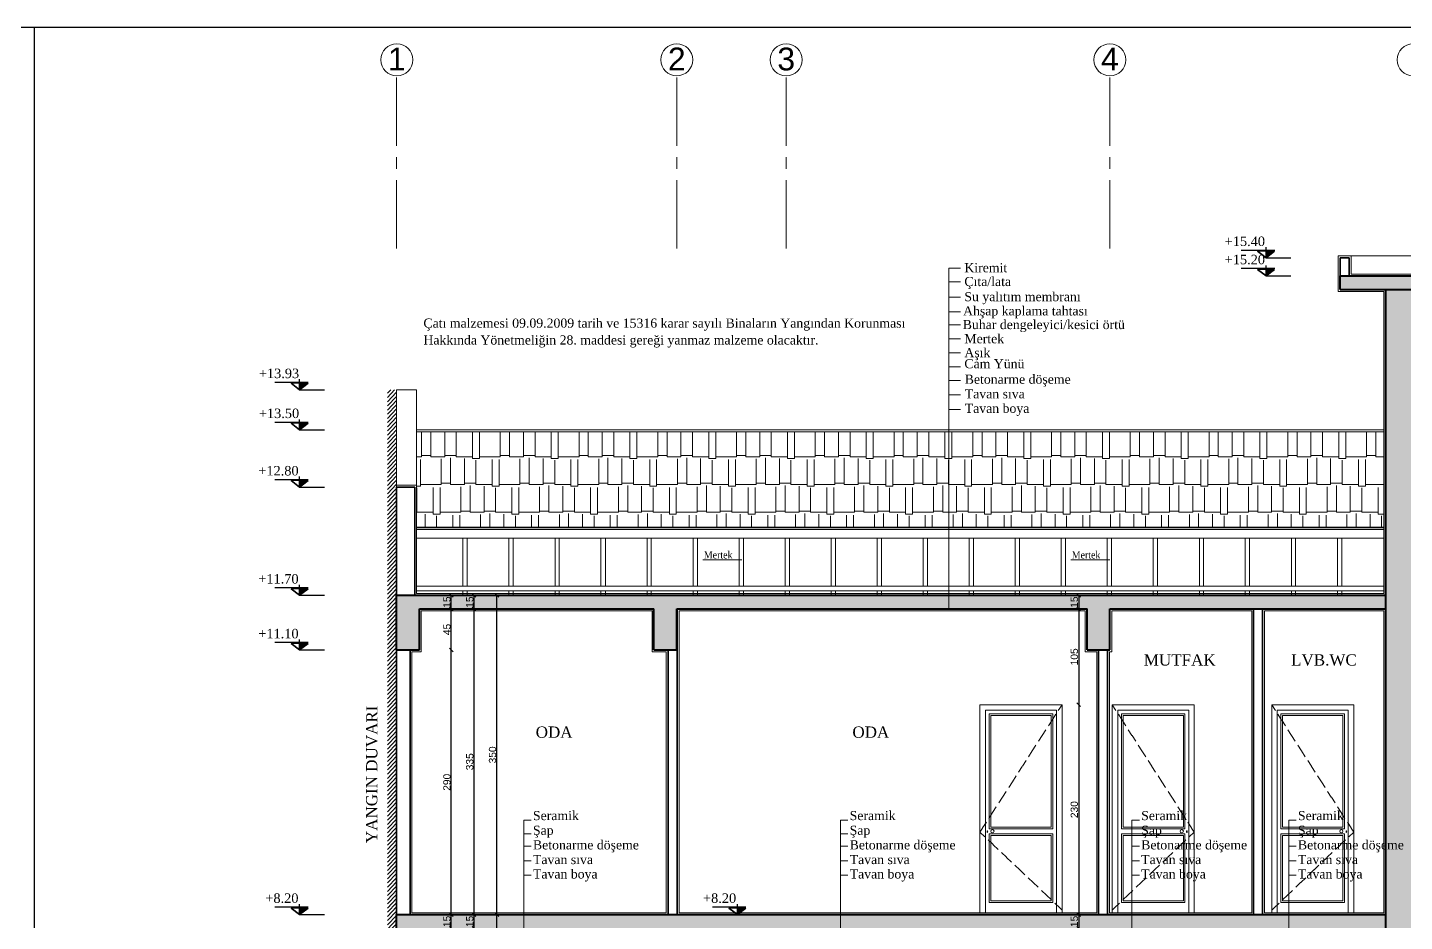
# Model space of a CAD drawing. Header units: centimetres. Extents: x 14449 to 53524, y -19051 to -10746.
# Drawn here: x 40061 to 41571, y -11726 to -10746 of the extents above; entities that cross this region are included whole.
import ezdxf

# ---------------------------------------------------------------- set-up
doc = ezdxf.new("R2010")
doc.units = ezdxf.units.CM
doc.linetypes.add('CENTER2', pattern=[112.5, 75, -12.5, 12.5, -12.5])
doc.linetypes.add('IZDUSUM1', pattern=[20, 7.5, -5, 7.5, 0])
doc.layers.add('KOT', color=1, linetype='Continuous')
for name, color, linetype, lineweight in [('malzeme cizgisi', 242, 'Continuous', 20), ('P-AKS', 255, 'Continuous', 5), ('P-ÖLÇÜ İÇ', 243, 'Continuous', 0), ('rtm-duv tugla', 22, 'Continuous', 35), ('rtm-izdusum-üst ince', 8, 'IZDUSUM1', 5), ('rtm-kesit katmanı-04', 33, 'Continuous', 25), ('rtm-kesit katmanı-05', 153, 'Continuous', 20), ('rtm-kesit katmanı-06', 136, 'Continuous', 15), ('rtm-mhl-yazı-malzeme', 7, 'Continuous', 13), ('rtm-sembol kot yazı', 7, 'Continuous', 20), ('rtm-sembol malzeme cizgisi', 242, 'Continuous', 20), ('rtm-sıva', 252, 'Continuous', 15), ('rtm-tarama-betonarme', 51, 'Continuous', 13), ('rtm-tas_betonarme', 50, 'Continuous', 40)]:
    doc.layers.add(name, color=color, linetype=linetype, lineweight=lineweight)
doc.styles.add('arial_1_18', font='arial.ttf', dxfattribs={"height": 0.2})
doc.styles.get("Standard").update_dxf_attribs({"font": 'arial.ttf'})
doc.styles.add('times new roman_1_18', font='times.ttf', dxfattribs={"height": 0.2})
doc.styles.add('VAZ-OLCU', font='times.ttf', dxfattribs={"height": 60})
doc.styles.add('ölçü', font='times.ttf', dxfattribs={"height": 10})
doc.dimstyles.new('İÇ ÖLÇÜ', dxfattribs={"dimtxt": 8, "dimasz": 4, "dimexe": 1.25, "dimexo": 0.625, "dimtad": 1, "dimdec": 0, "dimtxsty": 'Standard', "dimblk": 'OBLIQUE', "dimcen": 2.5, "dimse1": 1, "dimse2": 1, "dimclrd": 256, "dimclrt": 256, "dimadec": 0, "dimazin": 0, "dimtfac": 1, "dimtdec": 0, "dimtmove": 1, "dimatfit": 3, "dimldrblk": 'OBLIQUE', "dimfxl": 1, "dimarcsym": 0})

# ---------------------------------------------------------------- blocks, each defined once
blk = doc.blocks.new('kotson')
at = {"layer": 'KOT'}
blk.add_hatch(color=256, dxfattribs=at).paths.add_polyline_path([(0.3, 13.6), (18, 0), (18, 13.6)])
for p, q in [((70, 16), (0, 16)), ((18, 0), (0.3, 13.6)), ((0.3, 13.6), (35.6, 13.6)), ((18, 0), (18, 21.9)), ((35.6, 13.6), (18, 0)), ((18, 0), (35.6, 13.6)), ((18, 0), (18, 13.6)), ((18, 0), (-33.7, 0))]:
    blk.add_line(p, q, dxfattribs=at)
blk = doc.blocks.new('_Oblique')
at = {"color": 0, "linetype": 'ByBlock', "lineweight": -2}
blk.add_line((-0.5, -0.5), (0.5, 0.5), dxfattribs=at)
blk = doc.blocks.new('*D4150')
at = {"layer": 'Defpoints', "color": 0, "lineweight": 30, "transparency": 16777216}
for p in [(40525.3, -11718.5), (40525.3, -11718.5), (40525.3, -11733.5)]:
    blk.add_point(p, dxfattribs=at)
at = {"layer": 'P-ÖLÇÜ İÇ', "lineweight": -2, "transparency": 16777216}
blk.add_line((40525.3, -11733.5), (40525.3, -11718.5), dxfattribs=at)
at = {"layer": 'P-ÖLÇÜ İÇ', "lineweight": -2, "transparency": 16777216, "xscale": 4, "yscale": 4, "zscale": 4}
for p, rotation in [((40525.3, -11718.5), 90), ((40525.3, -11733.5), 270)]:
    blk.add_blockref('_Oblique', p, dxfattribs=dict(at, rotation=rotation))
at = {"layer": 'P-ÖLÇÜ İÇ', "transparency": 16777216, "insert": (40520.6, -11726), "char_height": 8, "attachment_point": 5, "rotation": 90}
blk.add_mtext('15', dxfattribs=at)
blk = doc.blocks.new('*D4151')
at = {"layer": 'Defpoints', "color": 0, "lineweight": 30, "transparency": 16777216}
for p in [(40525.3, -11428.5), (40525.3, -11428.5), (40525.3, -11718.5)]:
    blk.add_point(p, dxfattribs=at)
at = {"layer": 'P-ÖLÇÜ İÇ', "lineweight": -2, "transparency": 16777216}
blk.add_line((40525.3, -11718.5), (40525.3, -11428.5), dxfattribs=at)
at = {"layer": 'P-ÖLÇÜ İÇ', "lineweight": -2, "transparency": 16777216, "xscale": 4, "yscale": 4, "zscale": 4}
for p, rotation in [((40525.3, -11428.5), 90), ((40525.3, -11718.5), 270)]:
    blk.add_blockref('_Oblique', p, dxfattribs=dict(at, rotation=rotation))
at = {"layer": 'P-ÖLÇÜ İÇ', "transparency": 16777216, "insert": (40520.6, -11573.5), "char_height": 8, "attachment_point": 5, "rotation": 90}
blk.add_mtext('290', dxfattribs=at)
blk = doc.blocks.new('*D4152')
at = {"layer": 'Defpoints', "color": 0, "lineweight": 30, "transparency": 16777216}
for p in [(40525.3, -11383.5), (40525.3, -11383.5), (40525.3, -11428.5)]:
    blk.add_point(p, dxfattribs=at)
at = {"layer": 'P-ÖLÇÜ İÇ', "lineweight": -2, "transparency": 16777216}
blk.add_line((40525.3, -11428.5), (40525.3, -11383.5), dxfattribs=at)
at = {"layer": 'P-ÖLÇÜ İÇ', "lineweight": -2, "transparency": 16777216, "xscale": 4, "yscale": 4, "zscale": 4}
for p, rotation in [((40525.3, -11383.5), 90), ((40525.3, -11428.5), 270)]:
    blk.add_blockref('_Oblique', p, dxfattribs=dict(at, rotation=rotation))
at = {"layer": 'P-ÖLÇÜ İÇ', "transparency": 16777216, "insert": (40520.6, -11406), "char_height": 8, "attachment_point": 5, "rotation": 90}
blk.add_mtext('45', dxfattribs=at)
blk = doc.blocks.new('*D4153')
at = {"layer": 'Defpoints', "color": 0, "lineweight": 30, "transparency": 16777216}
for p in [(40525.3, -11368.5), (40525.3, -11368.5), (40525.3, -11383.5)]:
    blk.add_point(p, dxfattribs=at)
at = {"layer": 'P-ÖLÇÜ İÇ', "lineweight": -2, "transparency": 16777216}
blk.add_line((40525.3, -11383.5), (40525.3, -11368.5), dxfattribs=at)
at = {"layer": 'P-ÖLÇÜ İÇ', "lineweight": -2, "transparency": 16777216, "xscale": 4, "yscale": 4, "zscale": 4}
for p, rotation in [((40525.3, -11368.5), 90), ((40525.3, -11383.5), 270)]:
    blk.add_blockref('_Oblique', p, dxfattribs=dict(at, rotation=rotation))
at = {"layer": 'P-ÖLÇÜ İÇ', "transparency": 16777216, "insert": (40520.6, -11376), "char_height": 8, "attachment_point": 5, "rotation": 90}
blk.add_mtext('15', dxfattribs=at)
blk = doc.blocks.new('*D4159')
at = {"layer": 'Defpoints', "color": 0, "lineweight": 30, "transparency": 16777216}
for p in [(40550.3, -11718.5), (40550.3, -11718.5), (40550.3, -11733.5)]:
    blk.add_point(p, dxfattribs=at)
at = {"layer": 'P-ÖLÇÜ İÇ', "lineweight": -2, "transparency": 16777216}
blk.add_line((40550.3, -11733.5), (40550.3, -11718.5), dxfattribs=at)
at = {"layer": 'P-ÖLÇÜ İÇ', "lineweight": -2, "transparency": 16777216, "xscale": 4, "yscale": 4, "zscale": 4}
for p, rotation in [((40550.3, -11718.5), 90), ((40550.3, -11733.5), 270)]:
    blk.add_blockref('_Oblique', p, dxfattribs=dict(at, rotation=rotation))
at = {"layer": 'P-ÖLÇÜ İÇ', "transparency": 16777216, "insert": (40545.6, -11726), "char_height": 8, "attachment_point": 5, "rotation": 90}
blk.add_mtext('15', dxfattribs=at)
blk = doc.blocks.new('*D4160')
at = {"layer": 'Defpoints', "color": 0, "lineweight": 30, "transparency": 16777216}
for p in [(40550.3, -11383.5), (40550.3, -11383.5), (40550.3, -11718.5)]:
    blk.add_point(p, dxfattribs=at)
at = {"layer": 'P-ÖLÇÜ İÇ', "lineweight": -2, "transparency": 16777216}
blk.add_line((40550.3, -11718.5), (40550.3, -11383.5), dxfattribs=at)
at = {"layer": 'P-ÖLÇÜ İÇ', "lineweight": -2, "transparency": 16777216, "xscale": 4, "yscale": 4, "zscale": 4}
for p, rotation in [((40550.3, -11383.5), 90), ((40550.3, -11718.5), 270)]:
    blk.add_blockref('_Oblique', p, dxfattribs=dict(at, rotation=rotation))
at = {"layer": 'P-ÖLÇÜ İÇ', "transparency": 16777216, "insert": (40545.6, -11551), "char_height": 8, "attachment_point": 5, "rotation": 90}
blk.add_mtext('335', dxfattribs=at)
blk = doc.blocks.new('*D4161')
at = {"layer": 'Defpoints', "color": 0, "lineweight": 30, "transparency": 16777216}
for p in [(40550.3, -11368.5), (40553, -11368.5), (40550.3, -11383.5)]:
    blk.add_point(p, dxfattribs=at)
at = {"layer": 'P-ÖLÇÜ İÇ', "lineweight": -2, "transparency": 16777216}
blk.add_line((40550.3, -11383.5), (40550.3, -11368.5), dxfattribs=at)
at = {"layer": 'P-ÖLÇÜ İÇ', "lineweight": -2, "transparency": 16777216, "xscale": 4, "yscale": 4, "zscale": 4}
for p, rotation in [((40550.3, -11368.5), 90), ((40550.3, -11383.5), 270)]:
    blk.add_blockref('_Oblique', p, dxfattribs=dict(at, rotation=rotation))
at = {"layer": 'P-ÖLÇÜ İÇ', "transparency": 16777216, "insert": (40545.6, -11376), "char_height": 8, "attachment_point": 5, "rotation": 90}
blk.add_mtext('15', dxfattribs=at)
blk = doc.blocks.new('*D4137')
at = {"layer": 'Defpoints', "color": 0, "lineweight": 30, "transparency": 16777216}
for p in [(40575.3, -11718.5), (40575.3, -11718.5), (40577.6, -12068.5)]:
    blk.add_point(p, dxfattribs=at)
at = {"layer": 'P-ÖLÇÜ İÇ', "lineweight": -2, "transparency": 16777216}
blk.add_line((40575.3, -12068.5), (40575.3, -11718.5), dxfattribs=at)
at = {"layer": 'P-ÖLÇÜ İÇ', "lineweight": -2, "transparency": 16777216, "xscale": 4, "yscale": 4, "zscale": 4}
for p, rotation in [((40575.3, -11718.5), 90), ((40575.3, -12068.5), 270)]:
    blk.add_blockref('_Oblique', p, dxfattribs=dict(at, rotation=rotation))
at = {"layer": 'P-ÖLÇÜ İÇ', "transparency": 16777216, "insert": (40570.6, -11893.5), "char_height": 8, "attachment_point": 5, "rotation": 90}
blk.add_mtext('350', dxfattribs=at)
blk = doc.blocks.new('*D4138')
at = {"layer": 'Defpoints', "color": 0, "lineweight": 30, "transparency": 16777216}
for p in [(40575.3, -11368.5), (40575.3, -11368.5), (40575.3, -11718.5)]:
    blk.add_point(p, dxfattribs=at)
at = {"layer": 'P-ÖLÇÜ İÇ', "lineweight": -2, "transparency": 16777216}
blk.add_line((40575.3, -11718.5), (40575.3, -11368.5), dxfattribs=at)
at = {"layer": 'P-ÖLÇÜ İÇ', "lineweight": -2, "transparency": 16777216, "xscale": 4, "yscale": 4, "zscale": 4}
for p, rotation in [((40575.3, -11368.5), 90), ((40575.3, -11718.5), 270)]:
    blk.add_blockref('_Oblique', p, dxfattribs=dict(at, rotation=rotation))
at = {"layer": 'P-ÖLÇÜ İÇ', "transparency": 16777216, "insert": (40570.6, -11543.5), "char_height": 8, "attachment_point": 5, "rotation": 90}
blk.add_mtext('350', dxfattribs=at)
blk = doc.blocks.new('*D4167')
at = {"layer": 'Defpoints', "color": 0, "lineweight": 30, "transparency": 16777216}
for p in [(41213.4, -11368.5), (41213.4, -11383.5), (41213.4, -11383.5)]:
    blk.add_point(p, dxfattribs=at)
at = {"layer": 'P-ÖLÇÜ İÇ', "lineweight": -2, "transparency": 16777216}
blk.add_line((41213.4, -11368.5), (41213.4, -11383.5), dxfattribs=at)
at = {"layer": 'P-ÖLÇÜ İÇ', "lineweight": -2, "transparency": 16777216, "xscale": 4, "yscale": 4, "zscale": 4}
for p, rotation in [((41213.4, -11368.5), 90), ((41213.4, -11383.5), 270)]:
    blk.add_blockref('_Oblique', p, dxfattribs=dict(at, rotation=rotation))
at = {"layer": 'P-ÖLÇÜ İÇ', "transparency": 16777216, "insert": (41208.6, -11376), "char_height": 8, "attachment_point": 5, "rotation": 90}
blk.add_mtext('15', dxfattribs=at)
blk = doc.blocks.new('*D4168')
at = {"layer": 'Defpoints', "color": 0, "lineweight": 30, "transparency": 16777216}
for p in [(41213.4, -11383.5), (41213.4, -11488.5), (41213.8, -11488.5)]:
    blk.add_point(p, dxfattribs=at)
at = {"layer": 'P-ÖLÇÜ İÇ', "lineweight": -2, "transparency": 16777216}
blk.add_line((41213.4, -11383.5), (41213.4, -11488.5), dxfattribs=at)
at = {"layer": 'P-ÖLÇÜ İÇ', "lineweight": -2, "transparency": 16777216, "xscale": 4, "yscale": 4, "zscale": 4}
for p, rotation in [((41213.4, -11383.5), 90), ((41213.4, -11488.5), 270)]:
    blk.add_blockref('_Oblique', p, dxfattribs=dict(at, rotation=rotation))
at = {"layer": 'P-ÖLÇÜ İÇ', "transparency": 16777216, "insert": (41208.6, -11436), "char_height": 8, "attachment_point": 5, "rotation": 90}
blk.add_mtext('105', dxfattribs=at)
blk = doc.blocks.new('*D4169')
at = {"layer": 'Defpoints', "color": 0, "lineweight": 30, "transparency": 16777216}
for p in [(41213.8, -11488.5), (41213.4, -11718.5), (41213.4, -11718.5)]:
    blk.add_point(p, dxfattribs=at)
at = {"layer": 'P-ÖLÇÜ İÇ', "lineweight": -2, "transparency": 16777216}
blk.add_line((41213.4, -11488.5), (41213.4, -11718.5), dxfattribs=at)
at = {"layer": 'P-ÖLÇÜ İÇ', "lineweight": -2, "transparency": 16777216, "xscale": 4, "yscale": 4, "zscale": 4}
for p, rotation in [((41213.4, -11488.5), 90), ((41213.4, -11718.5), 270)]:
    blk.add_blockref('_Oblique', p, dxfattribs=dict(at, rotation=rotation))
at = {"layer": 'P-ÖLÇÜ İÇ', "transparency": 16777216, "insert": (41208.6, -11603.5), "char_height": 8, "attachment_point": 5, "rotation": 90}
blk.add_mtext('230', dxfattribs=at)
blk = doc.blocks.new('*D4170')
at = {"layer": 'Defpoints', "color": 0, "lineweight": 30, "transparency": 16777216}
for p in [(41213.4, -11718.5), (41213.4, -11733.5), (41213.4, -11733.5)]:
    blk.add_point(p, dxfattribs=at)
at = {"layer": 'P-ÖLÇÜ İÇ', "lineweight": -2, "transparency": 16777216}
blk.add_line((41213.4, -11718.5), (41213.4, -11733.5), dxfattribs=at)
at = {"layer": 'P-ÖLÇÜ İÇ', "lineweight": -2, "transparency": 16777216, "xscale": 4, "yscale": 4, "zscale": 4}
for p, rotation in [((41213.4, -11718.5), 90), ((41213.4, -11733.5), 270)]:
    blk.add_blockref('_Oblique', p, dxfattribs=dict(at, rotation=rotation))
at = {"layer": 'P-ÖLÇÜ İÇ', "transparency": 16777216, "insert": (41208.6, -11726), "char_height": 8, "attachment_point": 5, "rotation": 90}
blk.add_mtext('15', dxfattribs=at)

msp = doc.modelspace()

# ---------------------------------------------------------------- hatches: boundary and pattern name
at = {"layer": 'rtm-kesit katmanı-05'}
h = msp.add_hatch(dxfattribs=at)
h.set_pattern_fill('AR-RSHKE', color=256, scale=0.1, style=0)
h.paths.add_polyline_path([(41548.1, -11189.2), (40487.2, -11189.2), (40487.2, -11248), (40487.2, -11293.9), (41548.1, -11293.9)])
at = {"layer": 'rtm-sıva'}
h = msp.add_hatch(dxfattribs=at)
h.set_pattern_fill('ANSI31', color=256, angle=1.2051)
h.set_pattern_definition([(46.20512, (9409.5476, -3091.6842), (-2.2917851, 2.1973498), [])])
h.paths.add_polyline_path([(40465.2, -11143.4), (40455.2, -11143.2), (40455.2, -12536.9), (40465.2, -12536.7)])
at = {"layer": 'rtm-tarama-betonarme'}
h = msp.add_hatch(dxfattribs=at)
h.set_pattern_fill('ANSI33', color=256, scale=1.5, style=0)
h.set_pattern_definition([(45, (14431.95, -4629.66), (-6.735192, 6.735192), []), (45, (14438.685, -4629.66), (-6.735192, 6.735192), [4.7625, -2.38125])])
h.paths.add_polyline_path([(42519.1, -11018.5), (41500.1, -11018.5), (41500.1, -11033.5), (42519.1, -11033.5)])
h = msp.add_hatch(dxfattribs=at)
h.set_pattern_fill('ANSI33', color=256, scale=1.5, style=0)
h.set_pattern_definition([(45, (14196.95, -4629.66), (-6.735192, 6.735192), []), (45, (14203.685, -4629.66), (-6.735192, 6.735192), [4.7625, -2.38125])])
h.paths.add_polyline_path([(41580.1, -11033.5), (41550.1, -11033.5), (41550.1, -12518.5), (41580.1, -12518.5)])
h = msp.add_hatch(dxfattribs=at)
h.set_pattern_fill('ANSI33', color=256, scale=1.5, style=0)
h.set_pattern_definition([(45, (14431.95, -3883.346), (-6.735192, 6.735192), []), (45, (14438.685, -3883.346), (-6.735192, 6.735192), [4.7625, -2.38125])])
h.paths.add_polyline_path([(41550.1, -11368.5), (40465.2, -11368.5), (40465.2, -11428.5), (40490.3, -11428.5), (40490.3, -11383.5), (40747.6, -11383.5), (40747.6, -11428.5), (40772.6, -11428.5), (40772.6, -11383.5), (41222.6, -11383.5), (41222.6, -11428.5), (41247.6, -11428.5), (41247.6, -11383.5), (41550.1, -11383.5)])
h = msp.add_hatch(dxfattribs=at)
h.set_pattern_fill('ANSI33', color=256, scale=1.5, style=0)
h.set_pattern_definition([(45, (14431.95, -4233.346), (-6.735192, 6.735192), []), (45, (14438.685, -4233.346), (-6.735192, 6.735192), [4.7625, -2.38125])])
h.paths.add_polyline_path([(41550.1, -11718.5), (40465.2, -11718.5), (40465.2, -11778.5), (40490.3, -11778.5), (40490.3, -11733.5), (40747.6, -11733.5), (40747.6, -11778.5), (40772.6, -11778.5), (40772.6, -11733.5), (41222.6, -11733.5), (41222.6, -11778.5), (41247.6, -11778.5), (41247.6, -11733.5), (41550.1, -11733.5)])

# ---------------------------------------------------------------- linework, layer by layer
at = {"color": 2, "lineweight": 25}
msp.add_line((40067.8, -10746.2), (40067.8, -12946.2), dxfattribs=at)
msp.add_lwpolyline([(53524.4, -10746.2), (16573.4, -10746.2)], dxfattribs=at)
at = {"layer": 'malzeme cizgisi'}
for p, q in [((41070.8, -11010), (41083.6, -11010)), ((41070.8, -11383.5), (41070.8, -11010)), ((41070.8, -11025), (41083.6, -11025)), ((41070.8, -11041.6), (41083.6, -11041.6)), ((41070.8, -11057.7), (41083.6, -11057.7)), ((41070.8, -11072.1), (41083.6, -11072.1)), ((41070.8, -11087.6), (41083.6, -11087.6)), ((41070.8, -11102.9), (41083.6, -11102.9)), ((41070.8, -11118.2), (41083.6, -11118.2)), ((41070.8, -11133.2), (41083.6, -11133.2)), ((41070.8, -11149), (41083.6, -11149)), ((41070.8, -11164.8), (41083.6, -11164.8)), ((40612.9, -11615), (40604.8, -11615)), ((40604.8, -11615), (40604.8, -11738.5)), ((40960.2, -11615), (40952.1, -11615)), ((40952.1, -11615), (40952.1, -11738.5)), ((41279.9, -11615), (41271.7, -11615)), ((41271.7, -11615), (41271.7, -11738.5)), ((41451.8, -11615), (41443.7, -11615)), ((41443.7, -11615), (41443.7, -11738.5)), ((40612.9, -11630), (40604.8, -11630)), ((40960.2, -11630), (40952.1, -11630)), ((41279.9, -11630), (41271.7, -11630)), ((41451.8, -11630), (41443.7, -11630)), ((40604.8, -11643.7), (40612.9, -11643.7)), ((40952.1, -11643.7), (40960.2, -11643.7)), ((41271.7, -11643.7), (41279.9, -11643.7)), ((41443.7, -11643.7), (41451.8, -11643.7)), ((40604.8, -11659.5), (40612.9, -11659.5)), ((40952.1, -11659.5), (40960.2, -11659.5)), ((41271.7, -11659.5), (41279.9, -11659.5)), ((41443.7, -11659.5), (41451.8, -11659.5)), ((40604.8, -11675.3), (40612.9, -11675.3)), ((40952.1, -11675.3), (40960.2, -11675.3)), ((41271.7, -11675.3), (41279.9, -11675.3)), ((41443.7, -11675.3), (41451.8, -11675.3))]:
    msp.add_line(p, q, dxfattribs=at)
at = {"layer": 'P-AKS', "linetype": 'CENTER2'}
msp.add_line((40465.2, -10988.5), (40465.2, -10799.1), dxfattribs=at)
for points in [[(40772.6, -10988.5), (40772.6, -10799.1)], [(40892.6, -10988.5), (40892.6, -10799.1)], [(41247.6, -10988.5), (41247.6, -10799.1)]]:
    msp.add_lwpolyline(points, dxfattribs=at)
at = {"layer": 'P-AKS', "linetype": 'Continuous'}
for centre in [(40465.6, -10781.6), (40772.6, -10781.6), (40892.6, -10781.6), (41247.6, -10781.6), (41580.1, -10781.6)]:
    msp.add_circle(centre, 17.5, dxfattribs=at)
at = {"layer": 'rtm-duv tugla'}
for p, q in [((41500.1, -11018.5), (41500.1, -10998.5)), ((41500.1, -10998.5), (41510.1, -10998.5)), ((41510.1, -10998.5), (41510.1, -11018.5)), ((40465.2, -11368.5), (40465.2, -11250)), ((40465.2, -11250), (40485.2, -11250)), ((40485.2, -11250), (40485.2, -11368.5)), ((40773.1, -11383.5), (40773.1, -11718.5)), ((41405.1, -11383.5), (41405.1, -11718.5)), ((41415.1, -11383.5), (41415.1, -11718.5)), ((40465.2, -11428.5), (40465.2, -11718.5)), ((40480.2, -11428.5), (40480.2, -11718.5)), ((40763.1, -11428.5), (40763.1, -11718.5)), ((41235.1, -11428.5), (41235.1, -11718.5)), ((41245.1, -11428.5), (41245.1, -11718.5))]:
    msp.add_line(p, q, dxfattribs=at)
at = {"layer": 'rtm-izdusum-üst ince', "lineweight": 9}
for points in [[(41195.1, -11488.5), (41105.1, -11628.1), (41195.1, -11713.5)], [(41250.1, -11488.5), (41340.1, -11628.1), (41250.1, -11713.5)], [(41425.1, -11488.5), (41515.1, -11628.1), (41425.1, -11713.5)]]:
    msp.add_lwpolyline(points, dxfattribs=at)
at = {"layer": 'rtm-kesit katmanı-04', "lineweight": 20}
for p, q in [((40487.2, -11187.2), (41548.1, -11187.2)), ((40487.2, -11189.2), (41548.1, -11189.2)), ((40487.2, -11306), (41548.1, -11306))]:
    msp.add_line(p, q, dxfattribs=at)
at = {"layer": 'rtm-kesit katmanı-04', "lineweight": 30}
for p, q in [((40487.2, -11293.9), (41548.1, -11293.9)), ((40487.2, -11296), (41548.1, -11296))]:
    msp.add_line(p, q, dxfattribs=at)
at = {"layer": 'rtm-kesit katmanı-04', "lineweight": 9}
for p, q in [((41111.2, -11494.6), (41111.2, -11716.5)), ((41111.2, -11494.6), (41189, -11494.6)), ((41189, -11494.6), (41189, -11716.5)), ((41334, -11494.6), (41256.2, -11494.6)), ((41256.2, -11494.6), (41256.2, -11716.5)), ((41334, -11494.6), (41334, -11716.5)), ((41509, -11494.6), (41431.2, -11494.6)), ((41431.2, -11494.6), (41431.2, -11716.5)), ((41509, -11494.6), (41509, -11716.5))]:
    msp.add_line(p, q, dxfattribs=at)
at = {"layer": 'rtm-kesit katmanı-04', "lineweight": 20}
msp.add_lwpolyline([(40487.2, -11248), (40487.2, -11143.3), (40465.2, -11143.3), (40465.2, -11250)], dxfattribs=at)
at = {"layer": 'rtm-kesit katmanı-04', "lineweight": 9}
for points in [[(41195.1, -11716.5), (41195.1, -11488.5), (41105.1, -11488.5), (41105.1, -11716.5)], [(41250.1, -11716.5), (41250.1, -11488.5), (41340.1, -11488.5), (41340.1, -11716.5)], [(41425.1, -11716.5), (41425.1, -11488.5), (41515.1, -11488.5), (41515.1, -11716.5)]]:
    msp.add_lwpolyline(points, dxfattribs=at)
at = {"layer": 'rtm-kesit katmanı-05'}
for p, q in [((40538.1, -11358.5), (40538.1, -11306)), ((40542.8, -11306), (40542.8, -11358.5)), ((40588.6, -11358.5), (40588.6, -11306)), ((40593.3, -11306), (40593.3, -11358.5)), ((40639.1, -11358.5), (40639.1, -11306)), ((40643.8, -11306), (40643.8, -11358.5)), ((40689.5, -11358.5), (40689.5, -11306)), ((40694.3, -11306), (40694.3, -11358.5)), ((40740, -11358.5), (40740, -11306)), ((40744.7, -11306), (40744.7, -11358.5)), ((40790.5, -11358.5), (40790.5, -11306)), ((40795.2, -11306), (40795.2, -11358.5)), ((40841, -11358.5), (40841, -11306)), ((40845.7, -11306), (40845.7, -11358.5)), ((40891.4, -11358.5), (40891.4, -11306)), ((40896.1, -11306), (40896.1, -11358.5)), ((40941.9, -11358.5), (40941.9, -11306)), ((40946.6, -11306), (40946.6, -11358.5)), ((40992.4, -11358.5), (40992.4, -11306)), ((40997.1, -11306), (40997.1, -11358.5)), ((41042.8, -11358.5), (41042.8, -11306)), ((41047.5, -11306), (41047.5, -11358.5)), ((41093.3, -11358.5), (41093.3, -11306)), ((41098, -11306), (41098, -11358.5)), ((41143.8, -11358.5), (41143.8, -11306)), ((41148.5, -11306), (41148.5, -11358.5)), ((41194.2, -11358.5), (41194.2, -11306)), ((41198.9, -11306), (41198.9, -11358.5)), ((41244.7, -11358.5), (41244.7, -11306)), ((41249.4, -11306), (41249.4, -11358.5)), ((41295.2, -11358.5), (41295.2, -11306)), ((41299.9, -11306), (41299.9, -11358.5)), ((41345.7, -11358.5), (41345.7, -11306)), ((41350.4, -11306), (41350.4, -11358.5)), ((41396.1, -11358.5), (41396.1, -11306)), ((41400.8, -11306), (41400.8, -11358.5)), ((41446.6, -11358.5), (41446.6, -11306)), ((41451.3, -11306), (41451.3, -11358.5)), ((41497.1, -11358.5), (41497.1, -11306)), ((41501.8, -11306), (41501.8, -11358.5)), ((40538.1, -11368.5), (40538.1, -11363.5)), ((40542.8, -11363.5), (40542.8, -11368.5)), ((40588.6, -11368.5), (40588.6, -11363.5)), ((40593.3, -11363.5), (40593.3, -11368.5)), ((40639.1, -11368.5), (40639.1, -11363.5)), ((40643.8, -11363.5), (40643.8, -11368.5)), ((40689.5, -11368.5), (40689.5, -11363.5)), ((40694.3, -11363.5), (40694.3, -11368.5)), ((40740, -11368.5), (40740, -11363.5)), ((40744.7, -11363.5), (40744.7, -11368.5)), ((40790.5, -11368.5), (40790.5, -11363.5)), ((40795.2, -11363.5), (40795.2, -11368.5)), ((40841, -11368.5), (40841, -11363.5)), ((40845.7, -11363.5), (40845.7, -11368.5)), ((40891.4, -11368.5), (40891.4, -11363.5)), ((40896.1, -11363.5), (40896.1, -11368.5)), ((40941.9, -11368.5), (40941.9, -11363.5)), ((40946.6, -11363.5), (40946.6, -11368.5)), ((40992.4, -11368.5), (40992.4, -11363.5)), ((40997.1, -11363.5), (40997.1, -11368.5)), ((41042.8, -11368.5), (41042.8, -11363.5)), ((41047.5, -11363.5), (41047.5, -11368.5)), ((41093.3, -11368.5), (41093.3, -11363.5)), ((41098, -11363.5), (41098, -11368.5)), ((41143.8, -11368.5), (41143.8, -11363.5)), ((41148.5, -11363.5), (41148.5, -11368.5)), ((41194.2, -11368.5), (41194.2, -11363.5)), ((41198.9, -11363.5), (41198.9, -11368.5)), ((41244.7, -11368.5), (41244.7, -11363.5)), ((41249.4, -11363.5), (41249.4, -11368.5)), ((41295.2, -11368.5), (41295.2, -11363.5)), ((41299.9, -11363.5), (41299.9, -11368.5)), ((41345.7, -11368.5), (41345.7, -11363.5)), ((41350.4, -11363.5), (41350.4, -11368.5)), ((41396.1, -11368.5), (41396.1, -11363.5)), ((41400.8, -11363.5), (41400.8, -11368.5)), ((41446.6, -11368.5), (41446.6, -11363.5)), ((41451.3, -11363.5), (41451.3, -11368.5)), ((41497.1, -11368.5), (41497.1, -11363.5)), ((41501.8, -11363.5), (41501.8, -11368.5))]:
    msp.add_line(p, q, dxfattribs=at)
at = {"layer": 'rtm-kesit katmanı-05', "lineweight": 9}
for p, q in [((41115.3, -11624.5), (41184.9, -11624.5)), ((41329.8, -11624.5), (41260.2, -11624.5)), ((41504.8, -11624.5), (41435.2, -11624.5)), ((41115.2, -11629.9), (41184.9, -11629.9)), ((41329.9, -11629.9), (41260.2, -11629.9)), ((41504.9, -11629.9), (41435.2, -11629.9))]:
    msp.add_line(p, q, dxfattribs=at)
for points in [[(41184.9, -11624.5), (41184.9, -11498.6), (41115.2, -11498.6)], [(41115.2, -11498.6), (41115.2, -11624.5)], [(41260.2, -11624.5), (41260.2, -11498.6), (41329.9, -11498.6)], [(41329.9, -11498.6), (41329.9, -11624.5)], [(41435.2, -11624.5), (41435.2, -11498.6), (41504.9, -11498.6)], [(41504.9, -11498.6), (41504.9, -11624.5)], [(41115.2, -11629.9), (41115.2, -11705.4), (41184.9, -11705.4), (41184.9, -11629.9)], [(41183.2, -11631.7), (41117, -11631.7), (41117, -11703.6), (41183.2, -11703.6), (41183.2, -11631.7)], [(41329.9, -11629.9), (41329.9, -11705.4), (41260.2, -11705.4), (41260.2, -11629.9)], [(41262, -11631.7), (41328.2, -11631.7), (41328.2, -11703.6), (41262, -11703.6), (41262, -11631.7)], [(41504.9, -11629.9), (41504.9, -11705.4), (41435.2, -11705.4), (41435.2, -11629.9)], [(41437, -11631.7), (41503.2, -11631.7), (41503.2, -11703.6), (41437, -11703.6), (41437, -11631.7)]]:
    msp.add_lwpolyline(points, dxfattribs=at)
for points in [[(41117, -11500.4), (41117, -11622.7), (41183.2, -11622.7), (41183.2, -11500.4), (41117, -11500.4)], [(41328.2, -11500.4), (41328.2, -11622.7), (41262, -11622.7), (41262, -11500.4), (41328.2, -11500.4)], [(41503.2, -11500.4), (41503.2, -11622.7), (41437, -11622.7), (41437, -11500.4), (41503.2, -11500.4)]]:
    msp.add_lwpolyline(points, close=True, dxfattribs=at)
at = {"layer": 'rtm-kesit katmanı-06'}
for points in [[(40487.2, -11358.5), (41548.1, -11358.5)], [(40487.2, -11363.5), (41548.1, -11363.5)]]:
    msp.add_lwpolyline(points, dxfattribs=at)
at = {"layer": 'rtm-kesit katmanı-06', "lineweight": 9}
for centre in [(41118.8, -11627.2), (41326.4, -11627.2), (41501.4, -11627.2)]:
    msp.add_circle(centre, 1.78, dxfattribs=at)
at = {"layer": 'rtm-kesit katmanı-06', "lineweight": 9, "extrusion": (0, 0, -1)}
msp.add_ellipse((41113.2, -11627.5), major_axis=(0, 0.931), ratio=0.398742, start_param=3.141593, end_param=9.424778, dxfattribs=at)
at = {"layer": 'rtm-kesit katmanı-06', "lineweight": 9}
for centre in [(41331.9, -11627.5), (41506.9, -11627.5)]:
    msp.add_ellipse(centre, major_axis=(0, 0.931), ratio=0.398742, start_param=3.141593, end_param=9.424778, dxfattribs=at)
at = {"layer": 'rtm-sembol malzeme cizgisi'}
for points in [[(40843.8, -11329.8), (40801.1, -11329.8)], [(41247.4, -11329.8), (41204.6, -11329.8)]]:
    msp.add_lwpolyline(points, dxfattribs=at)
at = {"layer": 'rtm-sıva'}
msp.add_line((41512.1, -10996.5), (42507.1, -10996.5), dxfattribs=at)
msp.add_lwpolyline([(40465.2, -11248), (40487.2, -11248), (40487.2, -11366.5), (41548.1, -11366.5), (41548.1, -11035.5), (41498.1, -11035.5), (41498.1, -10996.5), (41512.1, -10996.5), (41512.1, -11016.5), (42507.1, -11016.5), (42507.1, -10996.5), (42521.1, -10996.5), (42521.1, -11035.5), (42471.1, -11035.5), (42471.1, -11366.5), (43529.8, -11366.5), (43529.8, -11248), (43551.8, -11248)], dxfattribs=at)
for points in [[(40482.2, -11716.5), (40761.1, -11716.5), (40761.1, -11430.5), (40745.6, -11430.5), (40745.6, -11385.5), (40492.3, -11385.5), (40492.3, -11430.5), (40482.2, -11430.5)], [(40775.1, -11716.5), (41233.1, -11716.5), (41233.1, -11430.5), (41220.6, -11430.5), (41220.6, -11385.5), (40775.1, -11385.5)], [(41247.1, -11716.5), (41403.1, -11716.5), (41403.1, -11385.5), (41249.6, -11385.5), (41249.6, -11430.5), (41247.1, -11430.5)], [(41417.1, -11716.5), (41548.1, -11716.5), (41548.1, -11385.5), (41417.1, -11385.5)]]:
    msp.add_lwpolyline(points, close=True, dxfattribs=at)
at = {"layer": 'rtm-tas_betonarme'}
for p, q in [((41500.1, -11018.5), (42519.1, -11018.5)), ((41500.1, -11033.5), (41500.1, -11018.5)), ((41500.1, -11033.5), (42519.1, -11033.5)), ((41550.1, -12678.5), (41550.1, -11033.5)), ((40465.2, -11368.5), (41550.1, -11368.5)), ((40465.2, -11428.5), (40465.2, -11368.5)), ((40490.3, -11383.5), (40747.6, -11383.5)), ((40490.3, -11428.5), (40490.3, -11383.5)), ((40747.6, -11428.5), (40747.6, -11383.5)), ((40772.6, -11383.5), (41222.6, -11383.5)), ((40772.6, -11428.5), (40772.6, -11383.5)), ((41222.6, -11428.5), (41222.6, -11383.5)), ((41247.6, -11383.5), (41550.1, -11383.5)), ((41247.6, -11428.5), (41247.6, -11383.5)), ((40465.2, -11428.5), (40490.3, -11428.5)), ((40747.6, -11428.5), (40772.6, -11428.5)), ((41222.6, -11428.5), (41247.6, -11428.5)), ((40465.2, -11718.5), (41550.1, -11718.5)), ((40465.2, -11778.5), (40465.2, -11718.5))]:
    msp.add_line(p, q, dxfattribs=at)

# ---------------------------------------------------------------- block references
at = {"layer": 'KOT', "xscale": -0.525, "yscale": 0.525, "zscale": 0.525}
for p in [(41428.3, -10998.5), (41428.3, -11018.5), (40368.5, -11143.3), (40368.5, -11187.2), (40368.5, -11250), (40368.5, -11368.5), (40368.5, -11428.5), (40368.5, -11718.5), (40848.5, -11718.5)]:
    msp.add_blockref('kotson', p, dxfattribs=at)

# ---------------------------------------------------------------- texts
at = {"layer": 'P-AKS', "linetype": 'Continuous', "style": 'arial_1_18'}
for s, p in [('1', (40455.9, -10793.2)), ('2', (40762.9, -10793.2)), ('3', (40882.9, -10793.2)), ('4', (41237.9, -10793.2))]:
    msp.add_text(s, height=25, dxfattribs=at).set_placement(p)
at = {"layer": 'rtm-mhl-yazı-malzeme', "linetype": 'Continuous', "lineweight": 0, "style": 'times new roman_1_18'}
for s, p in [('Kiremit', (41088, -11014.5)), ('Çıta/lata ', (41088, -11029.6)), ('Su yalıtım membranı ', (41088, -11046.2)), (' Ahşap kaplama tahtası', (41082.8, -11061.8)), ('Çatı malzemesi 09.09.2009 tarih ve 15316 karar sayılı Binaların Yangından Korunması ', (40494.8, -11075.2)), ('Buhar dengeleyici/kesici örtü', (41086.2, -11076.8)), ('Hakkında Yönetmeliğin 28. maddesi gereği yanmaz malzeme olacaktır.', (40494.8, -11093.7)), ('Mertek', (41088, -11092.3)), ('Aşık', (41088, -11107.6)), ('Cam Yünü', (41088, -11119.7)), ('Betonarme döşeme', (41088.4, -11136.7)), ('Tavan sıva', (41088.4, -11152.7)), ('Tavan boya', (41088.4, -11168.6)), ('Seramik', (40614.9, -11615)), ('Seramik', (40962.2, -11615)), ('Seramik', (41281.9, -11615)), ('Seramik', (41453.8, -11615)), ('Şap', (40614.9, -11631.1)), ('Şap', (40962.2, -11631.1)), ('Şap', (41281.9, -11631.1)), ('Şap', (41453.8, -11631.1)), ('Betonarme döşeme', (40614.9, -11647.1)), ('Betonarme döşeme', (40962.2, -11647.1)), ('Betonarme döşeme', (41281.9, -11647.1)), ('Betonarme döşeme', (41453.8, -11647.1)), ('Tavan sıva', (40614.9, -11663.2)), ('Tavan sıva', (40962.2, -11663.2)), ('Tavan sıva', (41281.9, -11663.2)), ('Tavan sıva', (41453.8, -11663.2)), ('Tavan boya', (40614.9, -11679)), ('Tavan boya', (40962.2, -11679)), ('Tavan boya', (41281.9, -11679)), ('Tavan boya', (41453.8, -11679))]:
    msp.add_text(s, height=10, dxfattribs=at).set_placement(p)
at = {"layer": 'rtm-mhl-yazı-malzeme', "style": 'times new roman_1_18', "width": 0.9}
for p in [(40802.3, -11328.2), (41205.8, -11328.2)]:
    msp.add_text('Mertek', height=8, dxfattribs=at).set_placement(p)
at = {"layer": 'rtm-mhl-yazı-malzeme', "style": 'ölçü'}
for s, p in [('MUTFAK', (41284.8, -11445.6)), ('LVB.WC', (41446.3, -11445.6)), ('ODA', (40617.9, -11524.7)), ('ODA', (40965.2, -11524.7))]:
    msp.add_text(s, height=12.35, dxfattribs=at).set_placement(p)
at = {"layer": 'rtm-mhl-yazı-malzeme', "lineweight": 30, "style": 'ölçü'}
msp.add_text('YANGIN DUVARI', height=12.346, rotation=89.9437, dxfattribs=at).set_placement((40444.2, -11640.2))
at = {"layer": 'rtm-sembol kot yazı', "style": 'VAZ-OLCU'}
for s, p in [('+15.40', (41373.5, -10985.7, -91.9)), ('+15.20', (41373.5, -11005.7, -91.9)), ('+13.93', (40314.3, -11130.5, -91.9)), ('+13.50', (40314.3, -11174.3, -91.9)), ('+12.80', (40313.7, -11237.2, -91.9)), ('+11.70', (40313.7, -11355.7, -91.9)), ('+11.10', (40313.7, -11415.7, -91.9)), ('+8.20', (40321.4, -11705.7, -91.9)), ('+8.20', (40801.4, -11705.7, -91.9))]:
    msp.add_text(s, height=10.4, dxfattribs=at).set_placement(p)

# ---------------------------------------------------------------- dimensions: what is measured, and where the dimension line sits
at = {"layer": 'P-ÖLÇÜ İÇ'}
for base, p1, p2, picture, middle in [((40525.3, -11368.5), (40525.3, -11383.5), (40525.3, -11368.5), '*D4153', (40520.6, -11376)), ((40550.3, -11368.5), (40550.3, -11383.5), (40553, -11368.5), '*D4161', (40545.6, -11376)), ((40575.3, -11368.5), (40575.3, -11718.5), (40575.3, -11368.5), '*D4138', (40570.6, -11543.5)), ((41213.4, -11383.5), (41213.4, -11368.5), (41213.4, -11383.5), '*D4167', (41208.6, -11376)), ((40525.3, -11383.5), (40525.3, -11428.5), (40525.3, -11383.5), '*D4152', (40520.6, -11406)), ((40550.3, -11383.5), (40550.3, -11718.5), (40550.3, -11383.5), '*D4160', (40545.6, -11551)), ((41213.4, -11488.5), (41213.4, -11383.5), (41213.8, -11488.5), '*D4168', (41208.6, -11436)), ((40525.3, -11428.5), (40525.3, -11718.5), (40525.3, -11428.5), '*D4151', (40520.6, -11573.5)), ((41213.4, -11718.5), (41213.8, -11488.5), (41213.4, -11718.5), '*D4169', (41208.6, -11603.5)), ((40525.3, -11718.5), (40525.3, -11733.5), (40525.3, -11718.5), '*D4150', (40520.6, -11726)), ((40550.3, -11718.5), (40550.3, -11733.5), (40550.3, -11718.5), '*D4159', (40545.6, -11726)), ((40575.3, -11718.5), (40577.6, -12068.5), (40575.3, -11718.5), '*D4137', (40570.6, -11893.5)), ((41213.4, -11733.5), (41213.4, -11718.5), (41213.4, -11733.5), '*D4170', (41208.6, -11726))]:
    dim = msp.add_linear_dim(base=base, p1=p1, p2=p2, angle=90, dimstyle='İÇ ÖLÇÜ', dxfattribs=at)
    dim.commit()
    dim.dimension.update_dxf_attribs({"geometry": picture, "text_midpoint": middle})

doc.saveas('drawing.dxf')
